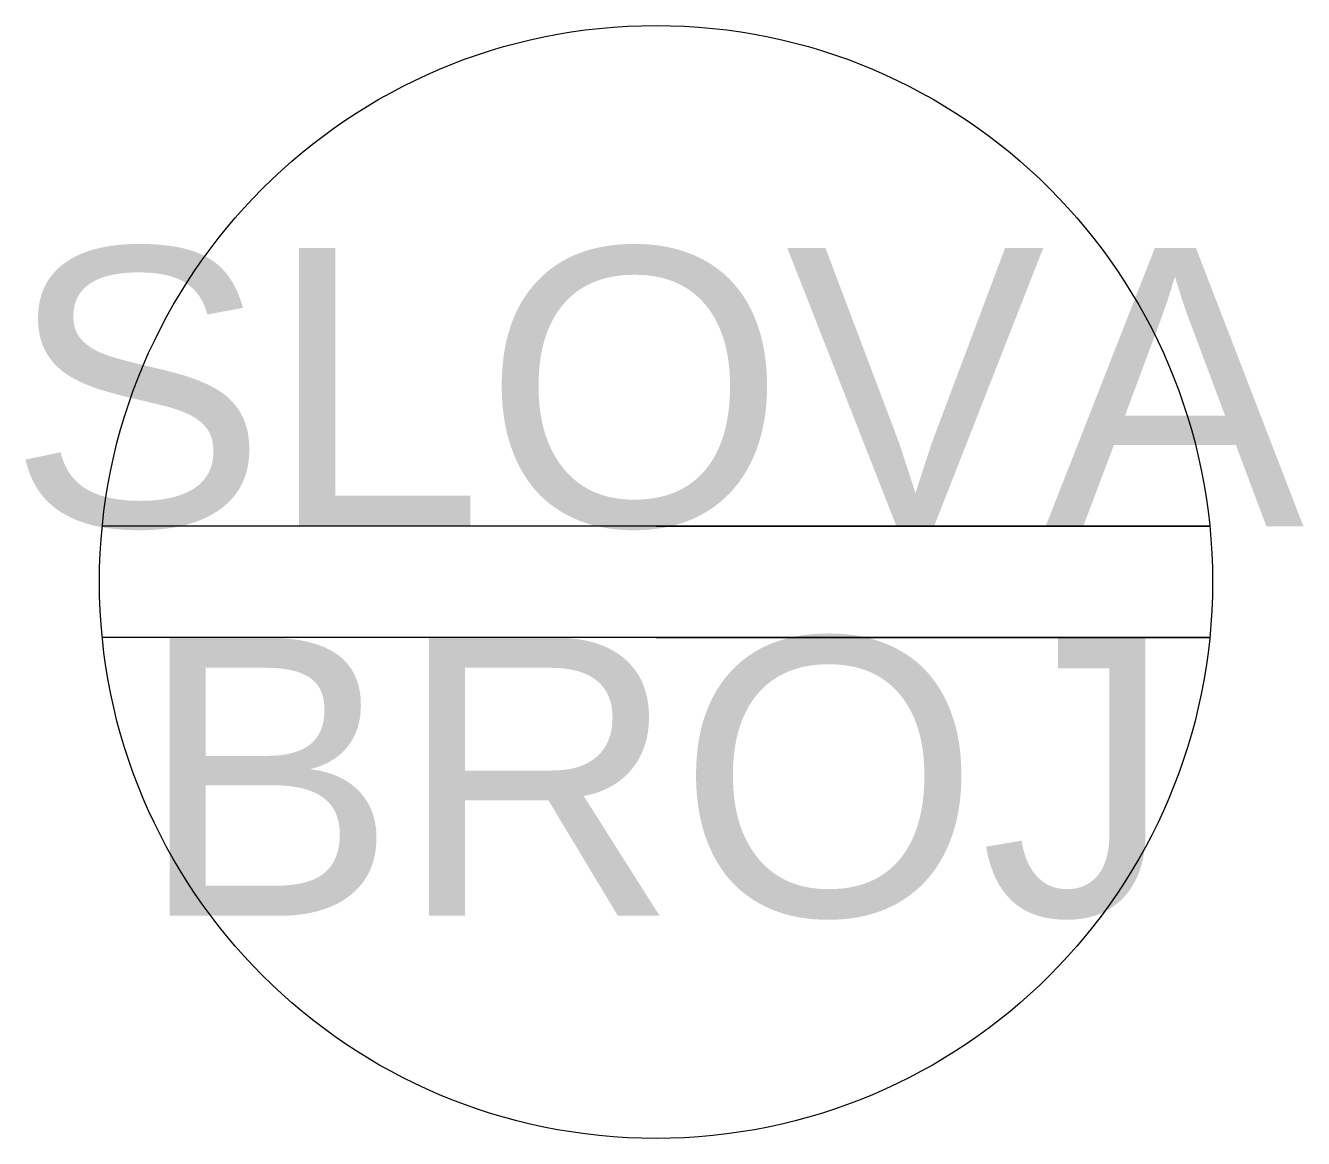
# Model space of a CAD drawing. Extents: x -15.7 to -4.3, y -6.7 to 3.3.
import ezdxf
from ezdxf.enums import TextEntityAlignment as Align

# ---------------------------------------------------------------- set-up
doc = ezdxf.new("R2010")
doc.units = 0
doc.layers.add('Text Layer', color=250, linetype='Continuous')
doc.styles.get("Standard").update_dxf_attribs({"font": 'arial.ttf'})

msp = doc.modelspace()

# ---------------------------------------------------------------- linework, layer by layer
for p, q in [((-5.105, -1.179), (-15.055, -1.179)), ((-10.08, -1.179), (-5.105, -1.179)), ((-5.105, -2.179), (-15.055, -2.179)), ((-10.08, -2.179), (-5.105, -2.179))]:
    msp.add_line(p, q)
msp.add_circle((-10.08, -1.679), 5)

# ---------------------------------------------------------------- texts
at = {"layer": 'Text Layer'}
for tag, text, p in [('SLOVA', 'Slova', (-10.08, -1.179)), ('BROJ', '123', (-10.08, -4.679))]:
    msp.add_attdef(tag, text=text, height=2.5, dxfattribs=at).set_placement(p, align=Align.CENTER)

doc.saveas('drawing.dxf')
